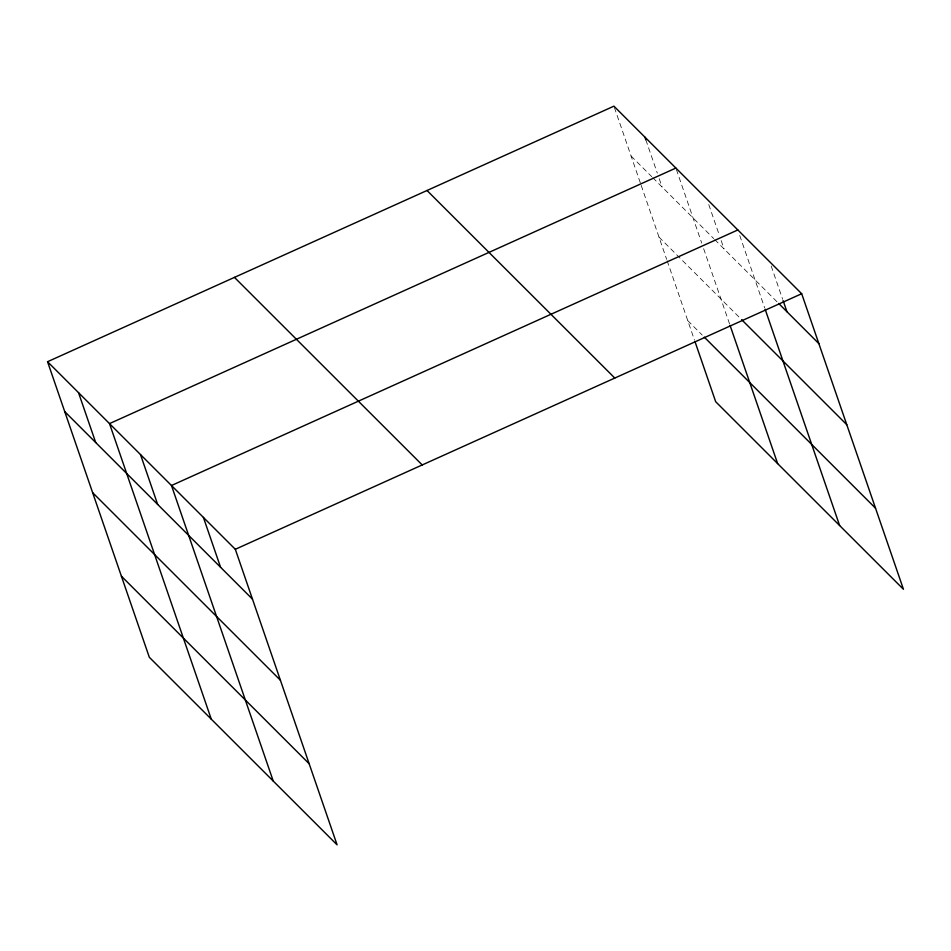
<?xml version="1.0" encoding="UTF-8"?>
<svg xmlns="http://www.w3.org/2000/svg" width="951" height="951" viewBox="0 0 951 951"><rect width="100%" height="100%" fill="white"/><g stroke="black" fill="none" stroke-linecap="round" stroke-linejoin="round"><path stroke-width="0.71" stroke-dasharray="4.75 3.57" d="M631.095 156.035L651.744 176.672M652.778 177.706L713.714 238.57M714.736 239.604L777.668 302.466M659.007 237.108L740.591 318.609M687.775 320.642L702.23 335.085M771.19 265.995L782.637 299.256M739.747 235.503L764.64 307.791M708.768 204.548L719.265 235.028M721.179 240.567L724.032 248.889M676.363 169.444L701.719 243.099M703.645 248.686L729.595 324.065M645.86 139.88L657.307 173.13M659.209 178.669L662.074 186.99M614.394 107.546L640.724 183.995M641.2 185.397L666.675 259.385M667.162 260.776L694.515 340.208"/><path stroke-width="1.43" d="M47.55 361.713L235.313 549.286L337.082 844.833L149.319 657.272L47.55 361.713L613.918 106.167L801.681 293.728L903.45 589.287L715.687 401.714L694.991 341.611M675.876 168.065L109.508 423.611L211.277 719.17M737.845 229.952L171.477 485.509L273.246 781.068M235.313 549.286L801.681 293.728M778.703 303.488L818.859 343.608M741.625 319.643L846.77 424.681M704.299 337.153L875.538 508.214M427.023 190.497L614.786 378.058M234.457 277.383L422.22 464.956M64.727 411.593L252.49 599.154M92.639 492.666L280.402 680.238M121.407 576.199L309.17 763.76M783.125 300.635L786.941 311.726M765.127 309.194L839.614 525.511M730.083 325.456L777.645 463.613M644.897 137.11L645.86 139.88M203.395 517.392L220.573 567.271M140.498 454.566L157.664 504.434M78.529 392.668L95.706 442.536"/></g></svg>
